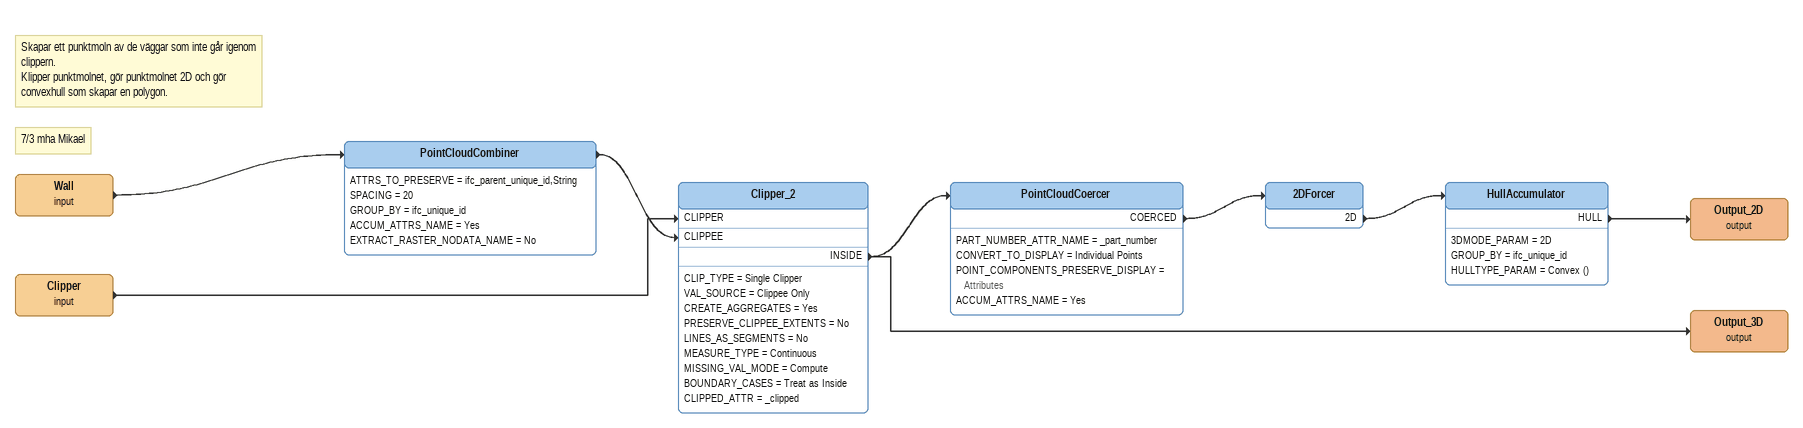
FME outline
Note: Skapar ett punktmoln av de väggar som inte går igenom clippern. / Klipper punktmolnet, gör punktmolnet 2D och gör convexhull som skapar en polygon.
Note: 7/3 mha Mikael
Wall (input)
    -> PointCloudCombiner
PointCloudCombiner
    ATTRS_TO_PRESERVE = ifc_parent_unique_id,String
    SPACING = 20
    GROUP_BY = ifc_unique_id
    ACCUM_ATTRS_NAME = Yes
    EXTRACT_RASTER_NODATA_NAME = No
    -> Clipper_2 [CLIPPEE]
Clipper (input)
    -> Clipper_2 [CLIPPER]
Clipper_2
    CLIP_TYPE = Single Clipper
    VAL_SOURCE = Clippee Only
    CREATE_AGGREGATES = Yes
    PRESERVE_CLIPPEE_EXTENTS = No
    LINES_AS_SEGMENTS = No
    MEASURE_TYPE = Continuous
    MISSING_VAL_MODE = Compute
    BOUNDARY_CASES = Treat as Inside
    CLIPPED_ATTR = _clipped
    INSIDE -> PointCloudCoercer
    INSIDE -> Output_3D (output)
PointCloudCoercer
    PART_NUMBER_ATTR_NAME = _part_number
    CONVERT_TO_DISPLAY = Individual Points
    POINT_COMPONENTS_PRESERVE_DISPLAY = Attributes
    ACCUM_ATTRS_NAME = Yes
    COERCED -> 2DForcer
2DForcer
    2D -> HullAccumulator
HullAccumulator
    3DMODE_PARAM = 2D
    GROUP_BY = ifc_unique_id
    HULLTYPE_PARAM = Convex ()
    HULL -> Output_2D (output)
Output_2D (output)
Output_3D (output)
